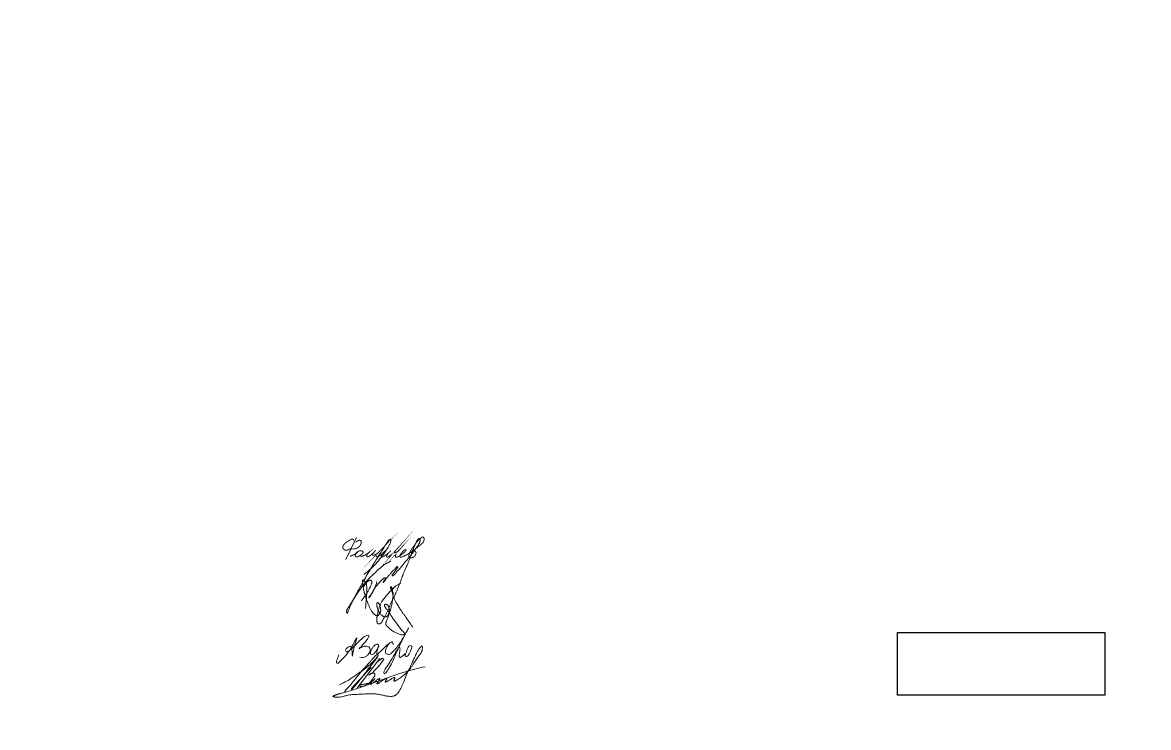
# Model space of a CAD drawing. Header units: millimetres. Extents: x 0 to 420, y 0 to 297.
# Drawn here: x 210 to 420, y 0 to 131.5 of the extents above; entities that cross this region are included whole.
import ezdxf

# ---------------------------------------------------------------- set-up
doc = ezdxf.new("R2010")
doc.units = ezdxf.units.MM
for name, pattern in [('K5LT32789', [0]), ('K5LT32790', [0]), ('K5LT32791', [0])]:
    doc.linetypes.add(name, pattern=pattern)
doc.layers.add('Системный слой', color=7, linetype='Continuous')
picture_1 = doc.add_image_def('image1.jpg', size_in_pixel=(394, 119))

# ---------------------------------------------------------------- blocks, each defined once
blk = doc.blocks.new('U0')
at = {"layer": 'Системный слой', "color": 5, "linetype": 'K5LT32789', "lineweight": 18, "true_color": 0x0000ff}
for points in [[(268.98, 13.55), (268.79, 13), (268.59, 12.47), (268.53, 12.13), (268.67, 11.99), (268.87, 11.99), (269.06, 12.18), (269.6, 12.71), (270.93, 14.04), (272.83, 17.78), (271.69, 14.99), (271.49, 12.49), (271.49, 14.79), (271.25, 15.16), (270.7, 15.04), (270.33, 14.67), (270.2, 14.33), (270.32, 14.09), (270.67, 14.09), (271.49, 14.79), (272.61, 15.91), (273.38, 16.69), (274.26, 17.27), (274.64, 17.15), (274.54, 16.83), (274.32, 16.43), (273.58, 15.56), (272.97, 14.84), (272.55, 14.55), (273.37, 15.11), (274.03, 15.23), (274.45, 15.13), (274.74, 14.92), (274.87, 14.57), (274.87, 14.15), (274.62, 13.77), (274.36, 13.51), (273.95, 13.11), (273.51, 13), (272.89, 13.12)], [(276.48, 15.24), (276.27, 15.56), (275.94, 15.56), (275.62, 15.25), (275.27, 14.89), (274.98, 14.41), (274.86, 13.76), (275.06, 13.57), (275.4, 13.65), (275.61, 13.86), (275.86, 14.16), (276.2, 14.68), (276.58, 15.42), (276.2, 14.68), (276.08, 14.08), (276.08, 13.73), (276.16, 13.65), (276.32, 13.7), (277.05, 14.51), (277.84, 15.23), (278.23, 15.59), (278.66, 15.87), (278.86, 15.99), (279.02, 15.99), (279.1, 15.77), (279.1, 15.53), (279.1, 15.27), (279.1, 15.77), (279.02, 15.99), (278.86, 16), (278.23, 15.59), (277.66, 14.45), (277.66, 13.94), (277.89, 13.7), (278.22, 13.62), (278.56, 13.62), (278.83, 13.89), (279.17, 14.23), (280.27, 15.33), (282.92, 20.25), (280.27, 15.33), (279.33, 12.98), (278.61, 11.46), (277.96, 10.44), (277.53, 9.93), (277.4, 10.04), (277.4, 10.48), (277.7, 11.02), (278.26, 11.77), (279.14, 13.23), (280.04, 14.76), (280.24, 14.96), (280.38, 14.94), (280.43, 14.7), (280.35, 14.18), (280.29, 13.77), (280.21, 13.36), (280.29, 13.06), (280.46, 12.97), (280.7, 13.2), (281.14, 13.55), (281.54, 13.95), (281.28, 13.42), (281.4, 13.3), (281.58, 13.23), (281.78, 13.3), (282.03, 13.55), (282.7, 14.94), (282.62, 15.22), (282.37, 15.29), (282.04, 15.22), (281.82, 14.8), (281.67, 14.32), (281.54, 13.91)]]:
    blk.add_open_spline(points, degree=3, dxfattribs=at)
blk = doc.blocks.new('U1')
at = {"layer": 'Системный слой', "color": 5, "linetype": 'K5LT32790', "lineweight": 18, "true_color": 0x0000ff}
blk.add_open_spline([(273.98, 22.19), (274.01, 23.45), (274.33, 24.88), (274.19, 26.39), (274.11, 26.69), (274.03, 26.88), (273.94, 27.05), (273.84, 27.2), (273.75, 27.33), (273.68, 27.42), (273.62, 27.48), (273.59, 27.51), (273.56, 27.52), (273.55, 27.53), (273.53, 27.54), (273.52, 27.54), (273.51, 27.55), (273.5, 27.55), (273.5, 27.55), (273.49, 27.55), (273.48, 27.54), (273.48, 27.54), (273.47, 27.54), (273.47, 27.53), (273.46, 27.52), (273.45, 27.51), (273.45, 27.5), (273.44, 27.49), (273.44, 27.47), (273.43, 27.44), (273.42, 27.41), (273.42, 27.36), (273.41, 27.3), (273.41, 27.2), (273.41, 27.08), (273.42, 26.95), (273.43, 26.8), (273.45, 26.64), (273.49, 26.43), (273.55, 26.15), (273.63, 25.73), (273.75, 25.14), (273.95, 24.39), (274.25, 23.59), (274.53, 22.83), (274.8, 22.2), (275.07, 21.74), (275.33, 21.41), (275.55, 21.18), (275.72, 21.02), (275.84, 20.93), (275.91, 20.89), (275.97, 20.87), (276.02, 20.86), (276.08, 20.85), (276.13, 20.85), (276.19, 20.86), (276.24, 20.87), (276.29, 20.88), (276.33, 20.9), (276.37, 20.92), (276.4, 20.95), (276.44, 20.98), (276.48, 21.02), (276.52, 21.09), (276.59, 21.18), (276.66, 21.3), (276.72, 21.44), (276.77, 21.58), (276.79, 21.71), (276.8, 21.83), (276.8, 21.98), (276.78, 22.16), (276.74, 22.38), (276.68, 22.62), (276.6, 22.84), (276.53, 23), (276.47, 23.1), (276.42, 23.17), (276.38, 23.22), (276.34, 23.26), (276.31, 23.29), (276.28, 23.31), (276.27, 23.32), (276.25, 23.32), (276.24, 23.32), (276.23, 23.33), (276.22, 23.33), (276.22, 23.32), (276.21, 23.32), (276.2, 23.32), (276.2, 23.32), (276.19, 23.31), (276.18, 23.31), (276.17, 23.3), (276.17, 23.29), (276.16, 23.27), (276.14, 23.25), (276.13, 23.22), (276.12, 23.19), (276.1, 23.14), (276.09, 23.08), (276.08, 23.01), (276.08, 22.94), (276.08, 22.85), (276.1, 22.72), (276.13, 22.55), (276.17, 22.32), (276.23, 22.06), (276.32, 21.83), (276.44, 21.61), (276.57, 21.4), (276.73, 21.2), (276.9, 21.02), (277.07, 20.87), (277.21, 20.77), (277.33, 20.71), (277.44, 20.67), (277.54, 20.64), (277.62, 20.63), (277.69, 20.63), (277.75, 20.63), (277.81, 20.65), (277.85, 20.66), (277.89, 20.68), (277.93, 20.7), (277.98, 20.74), (278.02, 20.78), (278.08, 20.84), (278.14, 20.93), (278.21, 21.04), (278.28, 21.17), (278.34, 21.31), (278.38, 21.46), (278.41, 21.63), (278.43, 21.8), (278.42, 21.99), (278.4, 22.18), (278.36, 22.35), (278.31, 22.5), (278.26, 22.61), (278.2, 22.7), (278.15, 22.77), (278.1, 22.82), (278.04, 22.87), (277.98, 22.9), (277.92, 22.94), (277.85, 22.96), (277.8, 22.98), (277.75, 22.98), (277.71, 22.98), (277.68, 22.98), (277.65, 22.97), (277.62, 22.96), (277.6, 22.95), (277.57, 22.94), (277.55, 22.92), (277.54, 22.91), (277.52, 22.9), (277.52, 22.88), (277.51, 22.87), (277.5, 22.86), (277.5, 22.84), (277.5, 22.83), (277.5, 22.81), (277.5, 22.79), (277.5, 22.76), (277.51, 22.73), (277.53, 22.69), (277.55, 22.64), (277.59, 22.56), (277.64, 22.46), (277.7, 22.35), (277.79, 22.21), (277.92, 22.06), (278.1, 21.84), (278.34, 21.5), (278.65, 21.02), (279.02, 20.42), (279.49, 19.78), (279.97, 19.15), (280.37, 18.6), (280.65, 18.19), (280.88, 17.98), (281.03, 17.85), (281.12, 17.75), (281.17, 17.67), (281.21, 17.61), (281.23, 17.56), (281.24, 17.51), (281.25, 17.48), (281.25, 17.45), (281.25, 17.43), (281.24, 17.41), (281.24, 17.4), (281.23, 17.39), (281.22, 17.37), (281.22, 17.36), (281.2, 17.35), (281.19, 17.34), (281.17, 17.32), (281.14, 17.31), (281.11, 17.3), (281.07, 17.28), (281.03, 17.27), (280.98, 17.27), (280.91, 17.26), (280.84, 17.27), (280.74, 17.28), (280.59, 17.31), (280.37, 17.37), (280.05, 17.49), (279.67, 17.66), (279.26, 17.85), (278.94, 18.06), (278.69, 18.27), (278.46, 18.48), (278.21, 18.7), (277.99, 18.89), (277.86, 19.05), (277.8, 19.14), (277.77, 19.21), (277.75, 19.26), (277.74, 19.32), (277.74, 19.37), (277.74, 19.42), (277.74, 19.48), (277.75, 19.53), (277.77, 19.6), (277.8, 19.68), (277.85, 19.79), (277.93, 19.95), (278.02, 20.18), (278.12, 20.49), (278.24, 20.82), (278.37, 21.18), (278.53, 21.62), (278.71, 22.18), (278.86, 22.82), (278.96, 23.41), (279.02, 23.89), (279.08, 24.27), (279.14, 24.57), (279.15, 24.82), (279.13, 25.02), (279.09, 25.2), (279.03, 25.42), (278.98, 25.64), (278.94, 25.84), (278.9, 25.99), (278.87, 26.09), (278.85, 26.16), (278.83, 26.2), (278.81, 26.23), (278.8, 26.24), (278.79, 26.25), (278.78, 26.26), (278.77, 26.26), (278.76, 26.27), (278.75, 26.27), (278.74, 26.27), (278.73, 26.27), (278.72, 26.27), (278.71, 26.27), (278.7, 26.26), (278.69, 26.26), (278.68, 26.25), (278.67, 26.24), (278.66, 26.23), (278.65, 26.22), (278.64, 26.21), (278.64, 26.2), (278.63, 26.18), (278.63, 26.17), (278.62, 26.15), (278.62, 26.13), (278.62, 26.1), (278.63, 26.07), (278.64, 26.02), (278.65, 25.97), (278.68, 25.91), (278.71, 25.82), (278.77, 25.72), (278.82, 25.59), (278.87, 25.44), (278.92, 25.25), (279, 25.02), (279.1, 24.73), (279.2, 24.41), (279.28, 24.11), (279.38, 23.85), (279.5, 23.62), (279.64, 23.39), (279.81, 23.13), (280, 22.81), (280.24, 22.37), (280.56, 21.88), (280.92, 21.36), (281.28, 20.87), (281.91, 19.98), (282.41, 19.24), (282.79, 18.66)], degree=3, knots=[0, 0, 0, 0, 23.088924, 25.905784, 27.368497, 28.578535, 29.721875, 30.813961, 31.805183, 32.534012, 32.992903, 33.225793, 33.377047, 33.48833, 33.574551, 33.643805, 33.701224, 33.750367, 33.79387, 33.833355, 33.872141, 33.912355, 33.95659, 34.00557, 34.061357, 34.126468, 34.204109, 34.298549, 34.415744, 34.564555, 34.759459, 35.028229, 35.412864, 35.997175, 36.728139, 37.568941, 38.433825, 39.401332, 40.578431, 42.235398, 44.569602, 48.269133, 53.187712, 58.58434, 63.764044, 67.778676, 70.998143, 73.369834, 75.349816, 76.796874, 77.581324, 78.028914, 78.378087, 78.696803, 79.013489, 79.343373, 79.678587, 80.006824, 80.317932, 80.606471, 80.866035, 81.11641, 81.383983, 81.718354, 82.16781, 82.839361, 83.733235, 84.705422, 85.582724, 86.324391, 87.057116, 87.890757, 88.945341, 90.321141, 91.965571, 93.426367, 94.484215, 95.101021, 95.580997, 96.013141, 96.361093, 96.626002, 96.782739, 96.889142, 96.971138, 97.03813, 97.095272, 97.145901, 97.188561, 97.228747, 97.268915, 97.315311, 97.366861, 97.425655, 97.494454, 97.577142, 97.679623, 97.811915, 97.985663, 98.226797, 98.532587, 98.897786, 99.296036, 99.737821, 100.261724, 100.964229, 101.99978, 103.525411, 105.150667, 106.72453, 108.093532, 109.590313, 111.195302, 112.777483, 114.126394, 115.159714, 115.93325, 116.599105, 117.196687, 117.716186, 118.147278, 118.512091, 118.830828, 119.112084, 119.376147, 119.650254, 119.966184, 120.348472, 120.832611, 121.462575, 122.257884, 123.166317, 124.121896, 125.077441, 126.058759, 127.110722, 128.27138, 129.455541, 130.54928, 131.472222, 132.224076, 132.842804, 133.343527, 133.786162, 134.209733, 134.641953, 135.076751, 135.490934, 135.840567, 136.1162, 136.329021, 136.516582, 136.697073, 136.87991, 137.063295, 137.235465, 137.38613, 137.514261, 137.623548, 137.718445, 137.797689, 137.875651, 137.957944, 138.055516, 138.163779, 138.288043, 138.436309, 138.622516, 138.862075, 139.203128, 139.704326, 140.381097, 141.218915, 142.127317, 143.259517, 144.821141, 147.317764, 150.75711, 155.19517, 160.069171, 165.224464, 169.471142, 172.421411, 174.092925, 175.138298, 175.966748, 176.479558, 176.900272, 177.244752, 177.52135, 177.72293, 177.873709, 177.996322, 178.101436, 178.195314, 178.281517, 178.366118, 178.454913, 178.554755, 178.670049, 178.807074, 178.975201, 179.187234, 179.439473, 179.719727, 180.029511, 180.383269, 180.823448, 181.407111, 182.246837, 183.563618, 185.512414, 188.365901, 191.16936, 193.636194, 195.215931, 197.147086, 199.269225, 201.224518, 202.392176, 202.935446, 203.335749, 203.665039, 203.98044, 204.30527, 204.630666, 204.95421, 205.28424, 205.683122, 206.145312, 206.866804, 207.837862, 209.464316, 211.387339, 213.648133, 215.828171, 218.361631, 222.046321, 226.400789, 230.237614, 232.987127, 235.143069, 237.145235, 238.600123, 239.59432, 240.714469, 242.086859, 243.579513, 244.83703, 245.773068, 246.379449, 246.80954, 247.077534, 247.227517, 247.33398, 247.41847, 247.489521, 247.552012, 247.609222, 247.663606, 247.717168, 247.768592, 247.820784, 247.876677, 247.942191, 248.018083, 248.10247, 248.189421, 248.269471, 248.347072, 248.425637, 248.512886, 248.605679, 248.706816, 248.820413, 248.952282, 249.111489, 249.313956, 249.574155, 249.89782, 250.303709, 250.841791, 251.528272, 252.381244, 253.359593, 254.475963, 255.872687, 257.851092, 259.938273, 261.963603, 263.469883, 265.046448, 266.586695, 268.366913, 270.599666, 273.407082, 277.373027, 281.234201, 284.882343, 288.313023, 301, 301, 301, 301], dxfattribs=at)
blk = doc.blocks.new('U2')
at = {"layer": 'Системный слой', "color": 5, "linetype": 'K5LT32790', "lineweight": 18, "true_color": 0x0000ff}
for points, knots in [([(273.64, 28.53), (274.58, 29.19), (275.76, 30.3), (277.03, 31.93), (277.81, 32.96), (278.28, 33.83), (278.57, 34.36), (278.67, 34.63), (278.7, 34.78), (278.71, 34.86), (278.71, 34.92), (278.71, 34.95), (278.7, 34.98), (278.69, 35), (278.69, 35.01), (278.68, 35.02), (278.67, 35.04), (278.65, 35.05), (278.64, 35.06), (278.62, 35.07), (278.6, 35.08), (278.58, 35.08), (278.55, 35.09), (278.53, 35.09), (278.51, 35.09), (278.49, 35.09), (278.48, 35.08), (278.46, 35.08), (278.44, 35.07), (278.42, 35.05), (278.4, 35.04), (278.37, 35.01), (278.33, 34.96), (278.26, 34.88), (278.14, 34.74), (277.96, 34.48), (277.69, 34.07), (277.33, 33.45), (276.77, 32.58), (275.9, 31.22), (274.75, 29.32), (273.48, 27.14), (272.43, 25.24), (271.74, 23.92), (271.35, 23.16), (271.14, 22.7), (271, 22.35), (270.88, 22.04), (270.77, 21.77), (270.7, 21.57), (270.65, 21.45), (270.63, 21.39), (270.61, 21.37), (270.61, 21.36), (270.6, 21.35), (270.59, 21.34), (270.58, 21.34), (270.58, 21.33), (270.57, 21.33), (270.57, 21.33), (270.56, 21.33), (270.56, 21.33), (270.55, 21.33), (270.55, 21.33), (270.54, 21.34), (270.54, 21.34), (270.54, 21.34), (270.53, 21.35), (270.52, 21.36), (270.52, 21.37), (270.51, 21.38), (270.5, 21.4), (270.48, 21.43), (270.46, 21.47), (270.45, 21.51), (270.44, 21.57), (270.43, 21.62), (270.43, 21.68), (270.44, 21.74), (270.45, 21.81), (270.47, 21.87), (270.5, 21.94), (270.55, 22.03), (270.64, 22.17), (270.8, 22.43), (271.11, 22.92), (271.68, 23.82), (272.51, 25.1), (273.57, 26.65), (274.82, 28), (276.04, 29.16), (277.02, 30.05), (277.89, 30.64), (278.43, 30.89), (278.68, 31.01)], [0, 0, 0, 0, 8.550609, 12.054989, 15.548009, 18.191121, 19.498995, 20.058209, 20.381615, 20.589671, 20.716665, 20.79368, 20.851701, 20.900722, 20.944653, 20.985245, 21.025642, 21.06834, 21.115939, 21.168338, 21.224707, 21.283052, 21.340576, 21.394663, 21.443781, 21.488289, 21.53119, 21.575808, 21.625508, 21.683081, 21.754287, 21.848548, 21.98875, 22.223415, 22.641351, 23.38396, 24.591455, 26.333193, 28.725175, 32.394143, 38.444137, 45.386804, 51.336644, 54.759282, 56.550214, 57.736198, 58.581068, 59.410817, 60.190375, 60.748602, 61.044545, 61.139793, 61.19713, 61.237089, 61.267135, 61.290713, 61.309862, 61.325937, 61.339917, 61.352551, 61.36445, 61.376142, 61.388111, 61.400062, 61.412022, 61.424542, 61.439066, 61.45699, 61.479741, 61.509795, 61.550475, 61.607942, 61.688058, 61.795635, 61.922219, 62.059168, 62.198495, 62.342871, 62.495112, 62.658157, 62.830855, 63.02153, 63.245709, 63.594568, 64.237865, 65.516344, 67.957442, 72.253573, 76.989753, 81.977365, 86.090995, 89.562811, 91.905588, 94, 94, 94, 94]), ([(276.08, 27.22), (276.01, 26.76), (275.78, 26.18), (275.44, 25.47), (275.21, 25.1), (275.05, 24.79), (274.95, 24.6), (274.89, 24.49), (274.85, 24.42), (274.81, 24.37), (274.78, 24.33), (274.74, 24.29), (274.71, 24.25), (274.68, 24.22), (274.65, 24.2), (274.63, 24.18), (274.63, 24.18), (274.62, 24.17), (274.62, 24.17), (274.61, 24.17), (274.61, 24.17), (274.61, 24.17), (274.6, 24.16), (274.6, 24.17), (274.6, 24.17), (274.6, 24.17), (274.6, 24.17), (274.6, 24.17), (274.6, 24.18), (274.6, 24.18), (274.6, 24.19), (274.61, 24.19), (274.61, 24.2), (274.62, 24.22), (274.62, 24.24), (274.64, 24.26), (274.65, 24.3), (274.66, 24.33), (274.68, 24.38), (274.71, 24.43), (274.74, 24.48), (274.79, 24.54), (274.86, 24.63), (274.95, 24.76), (275.07, 24.94), (275.21, 25.18), (275.35, 25.42), (275.49, 25.67), (275.65, 25.94), (275.85, 26.23), (276.07, 26.49), (276.26, 26.71), (276.46, 26.95), (276.7, 27.22), (276.97, 27.5), (277.18, 27.7), (277.32, 27.8), (277.39, 27.85), (277.44, 27.87), (277.49, 27.89), (277.54, 27.91), (277.58, 27.92), (277.61, 27.92), (277.63, 27.92), (277.65, 27.92), (277.66, 27.91), (277.67, 27.91), (277.68, 27.9), (277.69, 27.9), (277.69, 27.89), (277.7, 27.89), (277.7, 27.88), (277.71, 27.87), (277.71, 27.86), (277.71, 27.85), (277.71, 27.83), (277.72, 27.81), (277.71, 27.77), (277.71, 27.73), (277.7, 27.68), (277.69, 27.61), (277.68, 27.55), (277.66, 27.49), (277.64, 27.44), (277.61, 27.39), (277.57, 27.34), (277.53, 27.28), (277.48, 27.22), (277.44, 27.18), (277.41, 27.14), (277.38, 27.12), (277.35, 27.09), (277.32, 27.07), (277.3, 27.05), (277.28, 27.04), (277.27, 27.03), (277.26, 27.02), (277.26, 27.02), (277.25, 27.02), (277.25, 27.02), (277.25, 27.02), (277.24, 27.02), (277.24, 27.02), (277.24, 27.02), (277.24, 27.02), (277.24, 27.02), (277.24, 27.03), (277.24, 27.03), (277.24, 27.03), (277.24, 27.03), (277.24, 27.04), (277.24, 27.04), (277.24, 27.05), (277.25, 27.06), (277.25, 27.07), (277.26, 27.09), (277.27, 27.11), (277.28, 27.13), (277.3, 27.16), (277.31, 27.18), (277.33, 27.21), (277.35, 27.24), (277.38, 27.29), (277.42, 27.36), (277.46, 27.44), (277.53, 27.51), (277.62, 27.6), (277.74, 27.71), (277.88, 27.83), (278.02, 27.98), (278.15, 28.13), (278.27, 28.28), (278.4, 28.44), (278.54, 28.6), (278.68, 28.78), (278.82, 28.96), (279, 29.15), (279.2, 29.33), (279.39, 29.51), (279.53, 29.66), (279.62, 29.76), (279.69, 29.84), (279.74, 29.9), (279.79, 29.95), (279.83, 29.99), (279.86, 30.01), (279.88, 30.03), (279.89, 30.03), (279.9, 30.04), (279.91, 30.04), (279.92, 30.04), (279.92, 30.04), (279.93, 30.04), (279.93, 30.04), (279.94, 30.04), (279.94, 30.04), (279.94, 30.03), (279.95, 30.03), (279.95, 30.03), (279.95, 30.02), (279.96, 30.01), (279.96, 30.01), (279.97, 29.99), (279.97, 29.98), (279.97, 29.96), (279.98, 29.93), (279.98, 29.91), (279.97, 29.88), (279.97, 29.85), (279.96, 29.83), (279.95, 29.8), (279.93, 29.77), (279.9, 29.72), (279.86, 29.66), (279.79, 29.57), (279.69, 29.45), (279.58, 29.3), (279.47, 29.14), (279.37, 28.97), (279.26, 28.84), (279.17, 28.73), (279.11, 28.64), (279.05, 28.58), (279, 28.53), (278.97, 28.49), (278.95, 28.46), (278.94, 28.44), (278.94, 28.42), (278.93, 28.4), (278.93, 28.39), (278.93, 28.37), (278.94, 28.35), (278.94, 28.33), (278.94, 28.32), (278.95, 28.31), (278.96, 28.3), (278.96, 28.29), (278.97, 28.28), (278.97, 28.28), (278.98, 28.27), (278.99, 28.27), (279, 28.27), (279, 28.27), (279.01, 28.27), (279.03, 28.27), (279.04, 28.27), (279.06, 28.27), (279.08, 28.28), (279.1, 28.29), (279.14, 28.31), (279.18, 28.34), (279.23, 28.37), (279.29, 28.41), (279.35, 28.47), (279.41, 28.53), (279.5, 28.64), (279.61, 28.79), (279.78, 29.01), (280.03, 29.29), (280.34, 29.62), (280.68, 30.01), (281.05, 30.46), (281.41, 30.91), (281.78, 31.33), (282.15, 31.75), (282.53, 32.21), (282.87, 32.71), (283.21, 33.21), (283.55, 33.66), (283.81, 34.05), (284, 34.34), (284.09, 34.54), (284.12, 34.67), (284.14, 34.78), (284.16, 34.86), (284.17, 34.92), (284.17, 34.97), (284.17, 35.01), (284.17, 35.05), (284.16, 35.08), (284.15, 35.11), (284.14, 35.14), (284.13, 35.16), (284.11, 35.18), (284.09, 35.2), (284.08, 35.21), (284.06, 35.22), (284.05, 35.23), (284.03, 35.23), (284.02, 35.24), (284, 35.24), (283.98, 35.24), (283.96, 35.23), (283.94, 35.23), (283.92, 35.22), (283.89, 35.21), (283.85, 35.19), (283.82, 35.16), (283.78, 35.13), (283.74, 35.09), (283.7, 35.04), (283.66, 34.99), (283.61, 34.91), (283.56, 34.8), (283.46, 34.64), (283.34, 34.41), (283.21, 34.1), (283.07, 33.74), (282.93, 33.37), (282.77, 32.98), (282.59, 32.56), (282.41, 32.09), (282.24, 31.6), (282.06, 31.09), (281.84, 30.53), (281.57, 29.93), (281.29, 29.36), (281.09, 28.85), (280.96, 28.5), (280.89, 28.29), (280.85, 28.17), (280.79, 28), (280.68, 27.71), (280.52, 27.29), (280.3, 26.76), (280.05, 26.14), (279.78, 25.42), (279.41, 24.59), (278.94, 23.65), (278.47, 22.62), (278.02, 21.58), (277.61, 20.69), (277.22, 20.1), (277.03, 19.72), (276.91, 19.55), (276.84, 19.47), (276.78, 19.43), (276.72, 19.39), (276.67, 19.36), (276.6, 19.34), (276.54, 19.32), (276.47, 19.31), (276.41, 19.31), (276.36, 19.31), (276.33, 19.32), (276.3, 19.33), (276.28, 19.34), (276.26, 19.35), (276.25, 19.36), (276.23, 19.37), (276.22, 19.39), (276.21, 19.41), (276.19, 19.44), (276.18, 19.47), (276.16, 19.52), (276.14, 19.6), (276.12, 19.71), (276.08, 19.84), (276.06, 19.99), (276.05, 20.13), (276.06, 20.28), (276.09, 20.45), (276.13, 20.68), (276.18, 20.97), (276.24, 21.36), (276.34, 21.79), (276.48, 22.19), (276.59, 22.52), (276.68, 22.78), (276.77, 23.02), (276.89, 23.27), (277.06, 23.56), (277.34, 23.93), (277.72, 24.44), (278.25, 25.03), (278.8, 25.63), (279.3, 26.13), (279.69, 26.45), (279.98, 26.62), (280.25, 26.73), (280.44, 26.79), (280.55, 26.83)], [0, 0, 0, 0, 9.050129, 12.27524, 15.459, 17.73484, 19.057413, 19.710841, 20.186256, 20.578255, 20.920156, 21.263228, 21.624829, 21.943402, 22.174143, 22.29629, 22.36276, 22.406894, 22.439057, 22.464194, 22.484922, 22.502166, 22.516262, 22.528133, 22.539447, 22.552242, 22.56817, 22.588053, 22.611987, 22.639741, 22.672744, 22.715192, 22.776687, 22.87041, 23.023044, 23.2152, 23.446308, 23.698853, 24.014406, 24.364067, 24.793807, 25.28352, 25.941626, 26.877925, 28.429965, 30.348657, 32.240773, 33.898399, 35.948367, 38.485583, 40.825304, 42.59187, 44.267244, 46.970047, 49.74801, 51.863744, 52.701471, 53.104911, 53.483029, 53.862972, 54.210178, 54.473163, 54.650607, 54.780151, 54.882015, 54.96597, 55.037892, 55.101774, 55.160577, 55.215489, 55.269733, 55.3265, 55.390437, 55.464507, 55.552848, 55.661752, 55.802045, 55.996896, 56.278982, 56.657771, 57.087852, 57.530059, 57.926999, 58.28654, 58.645161, 59.086887, 59.580412, 60.070145, 60.456808, 60.770321, 61.020502, 61.287434, 61.539711, 61.751465, 61.877288, 61.951174, 62.001019, 62.037083, 62.064047, 62.085222, 62.102691, 62.117816, 62.131035, 62.143011, 62.154708, 62.167188, 62.181333, 62.197688, 62.21651, 62.238222, 62.264236, 62.296726, 62.338711, 62.394112, 62.469848, 62.581386, 62.750144, 62.953234, 63.151975, 63.325302, 63.501424, 63.750698, 64.126703, 64.655732, 65.239268, 65.888652, 66.649933, 67.724768, 68.970934, 70.450533, 71.673771, 72.965674, 74.199734, 75.716608, 77.191491, 78.669398, 80.263602, 82.259995, 84.0227, 85.431088, 86.180031, 86.82002, 87.357354, 87.830339, 88.196682, 88.427814, 88.563885, 88.657509, 88.728451, 88.784957, 88.831759, 88.871976, 88.907862, 88.941164, 88.973333, 89.002363, 89.031139, 89.061129, 89.097204, 89.139544, 89.190239, 89.252182, 89.329582, 89.428874, 89.559889, 89.727893, 89.910432, 90.08993, 90.259821, 90.437176, 90.634512, 90.867411, 91.167757, 91.627014, 92.382088, 93.419966, 94.672454, 96.030915, 97.344377, 98.512333, 99.382533, 100.080146, 100.642761, 101.098523, 101.416568, 101.614452, 101.761411, 101.888131, 102.002041, 102.112642, 102.228685, 102.353162, 102.475542, 102.582798, 102.67162, 102.744553, 102.805473, 102.857643, 102.905538, 102.953137, 103.003348, 103.057077, 103.11538, 103.180499, 103.255316, 103.343787, 103.451799, 103.589159, 103.775473, 104.036879, 104.381072, 104.782032, 105.231565, 105.731185, 106.331113, 107.131661, 108.329516, 110.150194, 112.636877, 115.501671, 119.160964, 122.898631, 126.952961, 130.409086, 134.037174, 137.994275, 142.035946, 146.041027, 149.822245, 153.085433, 155.385996, 156.523495, 157.344961, 158.084473, 158.656408, 159.032405, 159.319553, 159.62593, 159.882585, 160.081757, 160.265654, 160.447561, 160.63144, 160.806021, 160.962993, 161.100471, 161.220792, 161.327559, 161.424857, 161.521276, 161.623153, 161.736504, 161.863212, 162.008568, 162.179889, 162.387514, 162.643846, 162.945007, 163.264358, 163.6135, 164.014772, 164.533206, 165.020618, 165.794064, 166.857794, 168.64401, 171.006738, 173.517367, 176.204619, 178.789913, 181.800729, 185.264053, 188.598832, 192.086757, 196.039981, 200.351441, 204.98312, 208.606796, 211.174086, 212.324149, 212.840152, 213.814159, 215.76165, 218.911517, 222.760316, 227.121283, 231.883071, 238.054257, 244.879079, 252.670992, 260.372327, 267.206768, 271.910472, 274.294825, 275.442431, 276.007431, 276.456493, 276.872537, 277.298483, 277.734538, 278.182349, 278.627236, 279.027811, 279.347916, 279.582846, 279.760539, 279.906542, 280.032941, 280.152577, 280.276179, 280.413989, 280.572354, 280.762102, 281.004984, 281.334701, 281.830666, 282.557033, 283.530703, 284.521091, 285.429966, 286.323075, 287.47734, 288.942216, 290.783007, 293.428229, 296.57457, 299.586331, 301.717918, 303.359613, 305.016414, 306.799751, 308.827327, 311.560281, 315.955926, 321.284596, 327.290578, 331.929165, 335.294372, 337.07654, 338.608554, 341, 341, 341, 341]), ([(273.62, 26.28), (273.81, 26.57), (274.03, 26.94), (274.39, 27.26), (274.52, 27.35), (274.62, 27.41), (274.7, 27.44), (274.77, 27.46), (274.81, 27.47), (274.85, 27.47), (274.89, 27.46), (274.92, 27.46), (274.95, 27.45), (274.98, 27.43), (275.01, 27.42), (275.04, 27.4), (275.06, 27.37), (275.08, 27.35), (275.1, 27.32), (275.12, 27.29), (275.13, 27.26), (275.14, 27.23), (275.15, 27.19), (275.15, 27.15), (275.15, 27.09), (275.14, 27.02), (275.12, 26.92), (275.09, 26.78), (275.02, 26.6), (274.9, 26.32), (274.71, 25.91), (274.45, 25.41), (274.13, 24.91), (273.82, 24.47), (273.52, 24.05), (273.33, 23.78), (273.22, 23.62)], [0, 0, 0, 0, 6.031327, 7.224988, 8.103691, 8.779791, 9.271523, 9.620615, 9.879085, 10.092232, 10.278511, 10.453749, 10.630111, 10.818394, 11.017829, 11.223201, 11.427374, 11.623322, 11.806227, 11.978077, 12.150954, 12.337468, 12.550087, 12.799771, 13.111892, 13.519386, 14.078895, 14.842107, 15.895849, 17.445078, 19.990893, 23.601088, 27.190299, 30.147219, 32.759048, 36, 36, 36, 36])]:
    blk.add_open_spline(points, degree=3, knots=knots, dxfattribs=at)
blk = doc.blocks.new('U3')
at = {"layer": 'Системный слой', "color": 5, "linetype": 'K5LT32790', "lineweight": 18, "true_color": 0x0000ff}
blk.add_line((276.62, 12.87), (272.35, 7.27), dxfattribs=at)
for points, knots in [([(275.81, 11.81), (276, 12.05), (276.27, 12.36), (276.67, 12.63), (276.86, 12.75), (276.99, 12.83), (277.07, 12.86), (277.12, 12.87), (277.15, 12.87), (277.18, 12.87), (277.21, 12.87), (277.23, 12.86), (277.25, 12.85), (277.27, 12.84), (277.29, 12.83), (277.31, 12.82), (277.33, 12.8), (277.34, 12.79), (277.34, 12.78), (277.35, 12.77), (277.35, 12.76), (277.36, 12.74), (277.36, 12.73), (277.36, 12.71), (277.36, 12.69), (277.35, 12.67), (277.34, 12.65), (277.33, 12.62), (277.31, 12.58), (277.28, 12.54), (277.22, 12.47), (277.15, 12.38), (277.06, 12.26), (276.95, 12.12), (276.83, 11.94), (276.68, 11.72), (276.46, 11.45), (276.2, 11.17), (275.92, 10.9), (275.7, 10.67), (275.52, 10.49), (275.39, 10.35), (275.28, 10.23), (275.19, 10.15), (275.12, 10.09), (275.05, 10.05), (274.98, 10), (274.89, 9.95), (274.8, 9.89), (274.72, 9.85), (274.67, 9.82), (274.63, 9.8), (274.61, 9.79), (274.6, 9.79), (274.58, 9.78), (274.58, 9.78), (274.57, 9.78), (274.57, 9.78), (274.56, 9.77), (274.56, 9.77), (274.56, 9.77), (274.56, 9.77), (274.56, 9.77), (274.56, 9.78), (274.56, 9.78), (274.56, 9.78), (274.56, 9.78), (274.56, 9.78), (274.56, 9.78), (274.57, 9.78), (274.57, 9.79), (274.57, 9.79), (274.58, 9.79), (274.58, 9.8), (274.59, 9.81), (274.61, 9.81), (274.62, 9.83), (274.65, 9.84), (274.69, 9.87), (274.74, 9.9), (274.81, 9.95), (274.9, 10), (274.99, 10.05), (275.09, 10.09), (275.19, 10.12), (275.29, 10.14), (275.37, 10.15), (275.44, 10.15), (275.5, 10.15), (275.55, 10.14), (275.58, 10.13), (275.6, 10.12), (275.62, 10.1), (275.64, 10.09), (275.66, 10.07), (275.67, 10.06), (275.68, 10.03), (275.69, 10.01), (275.71, 9.98), (275.71, 9.94), (275.72, 9.9), (275.72, 9.85), (275.72, 9.81), (275.71, 9.76), (275.7, 9.7), (275.68, 9.64), (275.64, 9.56), (275.58, 9.46), (275.48, 9.32), (275.33, 9.1), (275.15, 8.83), (274.93, 8.54), (274.7, 8.3), (274.49, 8.13), (274.31, 8.01), (274.1, 7.91), (273.87, 7.83), (273.63, 7.74), (273.43, 7.66), (273.29, 7.62), (273.21, 7.62), (273.16, 7.62), (273.11, 7.63), (273.06, 7.64), (273.01, 7.66), (272.97, 7.68), (272.92, 7.7), (272.89, 7.72), (272.87, 7.74), (272.85, 7.75), (272.83, 7.77), (272.81, 7.78), (272.8, 7.8), (272.79, 7.81), (272.79, 7.82), (272.79, 7.83), (272.79, 7.85), (272.8, 7.86), (272.8, 7.87), (272.82, 7.88), (272.83, 7.89), (272.86, 7.9), (272.89, 7.91), (272.93, 7.92), (272.98, 7.94), (273.05, 7.95), (273.14, 7.97), (273.26, 7.99), (273.43, 8.02), (273.67, 8.06), (273.98, 8.13), (274.34, 8.22), (274.68, 8.34), (274.96, 8.48), (275.17, 8.62), (275.32, 8.73), (275.43, 8.83), (275.52, 8.91), (275.57, 8.97), (275.61, 9.01), (275.63, 9.03), (275.65, 9.06), (275.67, 9.07), (275.68, 9.08), (275.68, 9.09), (275.69, 9.1), (275.69, 9.1), (275.69, 9.11), (275.7, 9.11), (275.7, 9.11), (275.7, 9.11), (275.7, 9.11), (275.7, 9.12), (275.7, 9.12), (275.69, 9.11), (275.69, 9.11), (275.69, 9.11), (275.69, 9.11), (275.68, 9.1), (275.67, 9.1), (275.66, 9.09), (275.65, 9.08), (275.63, 9.06), (275.61, 9.04), (275.58, 9.01), (275.55, 8.97), (275.49, 8.92), (275.42, 8.83), (275.31, 8.71), (275.18, 8.56), (275.05, 8.41), (274.95, 8.29), (274.89, 8.21), (274.86, 8.16), (274.84, 8.13), (274.83, 8.11), (274.82, 8.09), (274.82, 8.08), (274.82, 8.07), (274.82, 8.06), (274.82, 8.06), (274.82, 8.05), (274.83, 8.05), (274.84, 8.04), (274.85, 8.05), (274.86, 8.05), (274.88, 8.05), (274.9, 8.06), (274.93, 8.08), (274.97, 8.1), (275.02, 8.12), (275.09, 8.16), (275.18, 8.22), (275.3, 8.3), (275.49, 8.43), (275.74, 8.61), (276.01, 8.79), (276.23, 8.94), (276.39, 9.03), (276.47, 9.08), (276.53, 9.11), (276.57, 9.12), (276.6, 9.13), (276.62, 9.14), (276.64, 9.14), (276.65, 9.14), (276.66, 9.14), (276.66, 9.13), (276.67, 9.12), (276.67, 9.12), (276.67, 9.1), (276.67, 9.09), (276.66, 9.08), (276.65, 9.06), (276.65, 9.04), (276.63, 9.02), (276.61, 8.98), (276.58, 8.94), (276.54, 8.87), (276.48, 8.78), (276.39, 8.66), (276.29, 8.52), (276.21, 8.4), (276.15, 8.32), (276.12, 8.27), (276.11, 8.23), (276.09, 8.21), (276.09, 8.19), (276.08, 8.18), (276.08, 8.17), (276.08, 8.16), (276.08, 8.15), (276.09, 8.14), (276.09, 8.14), (276.1, 8.14), (276.11, 8.14), (276.13, 8.14), (276.15, 8.14), (276.17, 8.15), (276.2, 8.16), (276.24, 8.18), (276.29, 8.21), (276.36, 8.25), (276.45, 8.3), (276.58, 8.38), (276.77, 8.51), (277.02, 8.68), (277.3, 8.87), (277.52, 9.01), (277.67, 9.1), (277.76, 9.15), (277.82, 9.17), (277.86, 9.19), (277.89, 9.2), (277.91, 9.2), (277.93, 9.2), (277.95, 9.2), (277.96, 9.2), (277.96, 9.19), (277.97, 9.18), (277.97, 9.17), (277.97, 9.15), (277.96, 9.14), (277.96, 9.12), (277.95, 9.1), (277.94, 9.08), (277.92, 9.04), (277.9, 9), (277.86, 8.94), (277.81, 8.85), (277.75, 8.75), (277.7, 8.67), (277.67, 8.61), (277.66, 8.58), (277.65, 8.55), (277.64, 8.53), (277.64, 8.52), (277.64, 8.51), (277.64, 8.5), (277.64, 8.49), (277.64, 8.48), (277.65, 8.47), (277.66, 8.47), (277.67, 8.47), (277.69, 8.46), (277.71, 8.47), (277.73, 8.47), (277.77, 8.48), (277.81, 8.5), (277.86, 8.52), (277.93, 8.55), (278.02, 8.6), (278.15, 8.67), (278.35, 8.79), (278.61, 8.94), (278.87, 9.1), (279.08, 9.21), (279.21, 9.27), (279.28, 9.3), (279.33, 9.32), (279.37, 9.33), (279.4, 9.33), (279.42, 9.33), (279.43, 9.33), (279.45, 9.32), (279.46, 9.31), (279.46, 9.3), (279.47, 9.29), (279.47, 9.27), (279.46, 9.26), (279.46, 9.24), (279.46, 9.23), (279.45, 9.2), (279.44, 9.17), (279.42, 9.13), (279.39, 9.08), (279.35, 9), (279.31, 8.91), (279.27, 8.84), (279.25, 8.79), (279.24, 8.75), (279.23, 8.73), (279.23, 8.71), (279.23, 8.7), (279.23, 8.68), (279.23, 8.67), (279.23, 8.66), (279.24, 8.65), (279.25, 8.64), (279.26, 8.63), (279.27, 8.63), (279.28, 8.63), (279.3, 8.63), (279.32, 8.63), (279.35, 8.63), (279.38, 8.64), (279.42, 8.65), (279.47, 8.67), (279.53, 8.7), (279.61, 8.73), (279.72, 8.79), (279.87, 8.88), (280.09, 9.02), (280.38, 9.21), (280.71, 9.44), (281.02, 9.67), (281.3, 9.9), (281.55, 10.13), (281.8, 10.36), (282.04, 10.63), (282.3, 10.95), (282.58, 11.36), (282.9, 11.87), (283.29, 12.44), (283.7, 13.04), (284.08, 13.56), (284.35, 13.93), (284.46, 14.18), (284.51, 14.34), (284.54, 14.49), (284.56, 14.63), (284.57, 14.76), (284.57, 14.89), (284.57, 14.98), (284.56, 15.05), (284.55, 15.09), (284.54, 15.12), (284.53, 15.14), (284.52, 15.16), (284.51, 15.17), (284.5, 15.18), (284.5, 15.19), (284.49, 15.19), (284.48, 15.2), (284.47, 15.2), (284.47, 15.2), (284.46, 15.2), (284.44, 15.2), (284.43, 15.2), (284.42, 15.19), (284.4, 15.18), (284.38, 15.17), (284.36, 15.16), (284.34, 15.13), (284.3, 15.1), (284.26, 15.06), (284.21, 15), (284.13, 14.9), (284.02, 14.75), (283.9, 14.57), (283.76, 14.36), (283.62, 14.12), (283.47, 13.84), (283.29, 13.46), (283.06, 12.91), (282.67, 12.06), (282.08, 10.83), (281.41, 9.35), (280.87, 7.92), (280.38, 6.96), (280.05, 6.45), (279.85, 6.23), (279.72, 6.11), (279.59, 6.03), (279.46, 5.95), (279.3, 5.89), (279.12, 5.84), (278.9, 5.81), (278.64, 5.8), (278.31, 5.81), (277.84, 5.88), (277.25, 6), (276.57, 6.16), (275.86, 6.27), (275.08, 6.3), (274.12, 6.27), (272.97, 6.2), (271.8, 6.17), (270.83, 6.07), (270.14, 5.88), (269.6, 5.74), (269.16, 5.66), (268.79, 5.65), (268.5, 5.65), (268.27, 5.67), (268.1, 5.7), (268.01, 5.71), (267.96, 5.73), (267.94, 5.73), (267.92, 5.74), (267.91, 5.75), (267.9, 5.75), (267.89, 5.76), (267.89, 5.76), (267.88, 5.77), (267.88, 5.77), (267.88, 5.78), (267.88, 5.78), (267.88, 5.78), (267.88, 5.79), (267.88, 5.79), (267.88, 5.8), (267.88, 5.81), (267.89, 5.81), (267.9, 5.82), (267.9, 5.83), (267.92, 5.84), (267.93, 5.85), (267.95, 5.86), (267.98, 5.88), (268.02, 5.9), (268.08, 5.93), (268.17, 5.97), (268.29, 6.02), (268.45, 6.08), (268.64, 6.15), (268.83, 6.21), (269.04, 6.28), (269.26, 6.34), (269.53, 6.4), (269.94, 6.51), (270.7, 6.72), (272.05, 7.14), (274.37, 7.94), (277.52, 9.09), (281.21, 10.39), (283.79, 11.06), (285.07, 11.34)], [0, 0, 0, 0, 6.158308, 7.924944, 9.397219, 10.421772, 10.878244, 11.151197, 11.36381, 11.548551, 11.718723, 11.877713, 12.036027, 12.196544, 12.358164, 12.506286, 12.632493, 12.736928, 12.819521, 12.898812, 12.980771, 13.07523, 13.173556, 13.279268, 13.396608, 13.531064, 13.690326, 13.886288, 14.140321, 14.494376, 15.023758, 15.795804, 16.773927, 17.9322, 19.328256, 21.031002, 23.191239, 26.01508, 28.508359, 30.764949, 32.158381, 33.57364, 34.542076, 35.296285, 35.858711, 36.382363, 36.930279, 37.613953, 38.340853, 38.974758, 39.36394, 39.584276, 39.729431, 39.831741, 39.905683, 39.959643, 39.999056, 40.02768, 40.048222, 40.062694, 40.072775, 40.079767, 40.084961, 40.089793, 40.09578, 40.104088, 40.115492, 40.13093, 40.149822, 40.171984, 40.197656, 40.229358, 40.269864, 40.322352, 40.391158, 40.483151, 40.610685, 40.79026, 41.065436, 41.512004, 42.088709, 42.770629, 43.467951, 44.184491, 44.869892, 45.483626, 46.046275, 46.524145, 46.915912, 47.196275, 47.40917, 47.586207, 47.738846, 47.877531, 48.013016, 48.157728, 48.31924, 48.502929, 48.715108, 48.96183, 49.243774, 49.540729, 49.8478, 50.172102, 50.537958, 50.965281, 51.494288, 52.20384, 53.298857, 54.917421, 57.240739, 59.738769, 62.02238, 63.698303, 65.037791, 66.331625, 68.02956, 69.84719, 71.368716, 72.206354, 72.649589, 72.981788, 73.276043, 73.570472, 73.929446, 74.299002, 74.63126, 74.848184, 75.010867, 75.161965, 75.335461, 75.49506, 75.620009, 75.719661, 75.802316, 75.875542, 75.946386, 76.021533, 76.107513, 76.21105, 76.339562, 76.501776, 76.708489, 76.973585, 77.315523, 77.75974, 78.342864, 79.120835, 80.18625, 81.706721, 83.852292, 86.465219, 88.951659, 90.978666, 92.487594, 93.76585, 94.760654, 95.480574, 95.959313, 96.294546, 96.536659, 96.714464, 96.846112, 96.943809, 97.01613, 97.069288, 97.107887, 97.1354, 97.154486, 97.167231, 97.175363, 97.180572, 97.184743, 97.189776, 97.197329, 97.209122, 97.228653, 97.258997, 97.303617, 97.365208, 97.448469, 97.559514, 97.706462, 97.900415, 98.157187, 98.500801, 98.971779, 99.653407, 100.680484, 102.16221, 103.578184, 104.648543, 105.155236, 105.478521, 105.704428, 105.867108, 105.985778, 106.07285, 106.137041, 106.188892, 106.233202, 106.275598, 106.31862, 106.370033, 106.436882, 106.52608, 106.645289, 106.803787, 107.01342, 107.289946, 107.655243, 108.141506, 108.800592, 109.730549, 111.109505, 113.317286, 115.629589, 117.547768, 118.521059, 119.084698, 119.470627, 119.745056, 119.943042, 120.086716, 120.191551, 120.26935, 120.330025, 120.382672, 120.435962, 120.498121, 120.565387, 120.641314, 120.728412, 120.840736, 120.985691, 121.174077, 121.421722, 121.753873, 122.217132, 122.901613, 123.981872, 125.172225, 126.200607, 126.79256, 127.136357, 127.367267, 127.532062, 127.652773, 127.742537, 127.810135, 127.865237, 127.915133, 127.96426, 128.015006, 128.071903, 128.142719, 128.234954, 128.356669, 128.517397, 128.729164, 129.007855, 129.375448, 129.864201, 130.525978, 131.458654, 132.841604, 135.051627, 137.371779, 139.298243, 140.282632, 140.852634, 141.243893, 141.523176, 141.725905, 141.87456, 141.985024, 142.069602, 142.138778, 142.20217, 142.268885, 142.347585, 142.446693, 142.552857, 142.668386, 142.796019, 142.962407, 143.184377, 143.493216, 143.947083, 144.660187, 145.445963, 146.126993, 146.522898, 146.755674, 146.914043, 147.029277, 147.105459, 147.165051, 147.224298, 147.295401, 147.367417, 147.434207, 147.504148, 147.585142, 147.684943, 147.81179, 147.975245, 148.18721, 148.463335, 148.825333, 149.305406, 149.95641, 150.882496, 152.258218, 154.475246, 156.620318, 158.321251, 159.038433, 159.502054, 159.828856, 160.066775, 160.243468, 160.37743, 160.482373, 160.569441, 160.648431, 160.728415, 160.81803, 160.908084, 160.998756, 161.091733, 161.206325, 161.353931, 161.549093, 161.818906, 162.212882, 162.829199, 163.508952, 164.099592, 164.445709, 164.650604, 164.788255, 164.903661, 165.007576, 165.109001, 165.194462, 165.26938, 165.338661, 165.406872, 165.478408, 165.557687, 165.64939, 165.758763, 165.891992, 166.05668, 166.262506, 166.522189, 166.853055, 167.279787, 167.839914, 168.596742, 169.679428, 171.288032, 173.772391, 176.439711, 179.127961, 181.338538, 183.565781, 185.724368, 187.964675, 190.532192, 193.913297, 197.664225, 202.240399, 207.365977, 211.891604, 214.950288, 216.260728, 217.307529, 218.226173, 219.136534, 220.048062, 220.900546, 221.546871, 221.9542, 222.219116, 222.412338, 222.560372, 222.677648, 222.773298, 222.853632, 222.923292, 222.978973, 223.025473, 223.071419, 223.126411, 223.191335, 223.263092, 223.344759, 223.440037, 223.553558, 223.691355, 223.86161, 224.075985, 224.352298, 224.720891, 225.244768, 226.022651, 227.234024, 228.694978, 230.400721, 232.151975, 234.169342, 236.596891, 240.264912, 245.911745, 254.96485, 266.835794, 277.658947, 284.885559, 287.882731, 289.514301, 290.547995, 291.464177, 292.424746, 293.549213, 294.775006, 296.163908, 297.809999, 299.883699, 302.703567, 306.933828, 311.679125, 316.501759, 320.996631, 326.836537, 335.266963, 343.465594, 349.957026, 354.09066, 357.579706, 360.721275, 362.932241, 364.823848, 366.400364, 367.448979, 368.024725, 368.279323, 368.440012, 368.5553, 368.642037, 368.709291, 368.762747, 368.806287, 368.842721, 368.874182, 368.900514, 368.926113, 368.952467, 368.982922, 369.016093, 369.053534, 369.097024, 369.148696, 369.211201, 369.287947, 369.383467, 369.504023, 369.658723, 369.861852, 370.138802, 370.52869, 371.119523, 372.038078, 373.203074, 374.521743, 375.833878, 377.215726, 378.767848, 380.290034, 382.688597, 387.074598, 395.697937, 410.437499, 434.93092, 461.366967, 487, 487, 487, 487]), ([(269.06, 7.96), (269.81, 8.28), (270.83, 8.8), (271.97, 9.62), (272.62, 10.09), (273.24, 10.49), (273.91, 10.95), (274.61, 11.54), (275.29, 12.17), (275.79, 12.71), (276.08, 13.07), (276.2, 13.27), (276.26, 13.37), (276.29, 13.43), (276.3, 13.47), (276.3, 13.49), (276.3, 13.51), (276.3, 13.52), (276.3, 13.53), (276.29, 13.55), (276.29, 13.56), (276.28, 13.57), (276.28, 13.58), (276.27, 13.59), (276.26, 13.6), (276.24, 13.6), (276.23, 13.61), (276.22, 13.62), (276.21, 13.62), (276.19, 13.62), (276.18, 13.63), (276.17, 13.63), (276.15, 13.62), (276.13, 13.62), (276.11, 13.61), (276.09, 13.6), (276.06, 13.58), (276.01, 13.55), (275.95, 13.51), (275.87, 13.44), (275.76, 13.33), (275.62, 13.17), (275.44, 12.96), (275.2, 12.66), (274.85, 12.26), (274.36, 11.75), (273.75, 11.07), (273.03, 10.23), (272.23, 9.27), (271.52, 8.35), (270.9, 7.63), (270.43, 7.14), (270.18, 6.85), (270.08, 6.73)], [0, 0, 0, 0, 6.997069, 9.684036, 11.958352, 13.801956, 16.01059, 18.791875, 21.670898, 23.899271, 25.047829, 25.598015, 25.892727, 26.052221, 26.139763, 26.200238, 26.24818, 26.289354, 26.326598, 26.358724, 26.389054, 26.419587, 26.454991, 26.494445, 26.537325, 26.581963, 26.625959, 26.666366, 26.702295, 26.736616, 26.772293, 26.811665, 26.854853, 26.903993, 26.962474, 27.036776, 27.136139, 27.279193, 27.487047, 27.788774, 28.205883, 28.811868, 29.540442, 30.580231, 32.089095, 34.083011, 36.578424, 39.886091, 43.512937, 47.235171, 49.742529, 51.659752, 53, 53, 53, 53]), ([(275.02, 11.18), (274.5, 10.74), (273.82, 9.97), (272.96, 9.04), (272.43, 8.46), (272.04, 8.01), (271.74, 7.7), (271.55, 7.5), (271.44, 7.37), (271.38, 7.28), (271.35, 7.21), (271.33, 7.18), (271.33, 7.16), (271.33, 7.14), (271.33, 7.13), (271.33, 7.12), (271.33, 7.11), (271.34, 7.1), (271.34, 7.09), (271.35, 7.08), (271.36, 7.07), (271.37, 7.06), (271.38, 7.05), (271.39, 7.04), (271.39, 7.04), (271.4, 7.04), (271.41, 7.04), (271.41, 7.03), (271.42, 7.03), (271.43, 7.04), (271.44, 7.04), (271.44, 7.04), (271.45, 7.05), (271.46, 7.05), (271.47, 7.06), (271.49, 7.07), (271.5, 7.09), (271.52, 7.12), (271.54, 7.15), (271.57, 7.21), (271.61, 7.27), (271.65, 7.34), (271.7, 7.4), (271.75, 7.47), (271.82, 7.55), (271.93, 7.65), (272.07, 7.81), (272.26, 8.04), (272.5, 8.35), (272.85, 8.79), (273.38, 9.44), (274.49, 10.91), (275.45, 12.16), (276.2, 13.07)], [0, 0, 0, 0, 8.178432, 12.15831, 15.070494, 17.531291, 19.273091, 20.178709, 20.817045, 21.283464, 21.53398, 21.648694, 21.722599, 21.78122, 21.832226, 21.879091, 21.922147, 21.96438, 22.009673, 22.061502, 22.117512, 22.171651, 22.219212, 22.258261, 22.286197, 22.310683, 22.335173, 22.364818, 22.395245, 22.426071, 22.458431, 22.49359, 22.533039, 22.578657, 22.632971, 22.699648, 22.784579, 22.898948, 23.06169, 23.316251, 23.620656, 23.948896, 24.25354, 24.580173, 24.971844, 25.549963, 26.340789, 27.51106, 29.012071, 31.099326, 34.219642, 38.953672, 53, 53, 53, 53])]:
    blk.add_open_spline(points, degree=3, knots=knots, dxfattribs=at)
blk = doc.blocks.new('U4')
at = {"layer": 'Системный слой', "color": 7, "linetype": 'K5LT32791', "lineweight": 18}
blk.add_line((270.28, 31.35), (272.27, 35.43), dxfattribs=at)
at = {"layer": 'Системный слой', "color": 7, "linetype": 'K5LT32791', "const_width": 0.18}
for points in [[(273.13, 32.18), (273.07, 32.08), (273.05, 32.05), (273.05, 32.01), (273.07, 31.96), (273.1, 31.93), (273.15, 31.91), (273.22, 31.9), (273.33, 31.93), (273.5, 32), (273.74, 32.11), (274.08, 32.31), (274.41, 32.5), (274.69, 32.71), (274.33, 32.34), (274.24, 32.16), (274.19, 32), (274.19, 31.92), (274.25, 31.85), (274.35, 31.82), (274.48, 31.86), (274.73, 31.98), (275.02, 32.19), (275.27, 32.41), (275.42, 32.56), (275.67, 32.83), (275.84, 33.08), (275.58, 32.7), (275.39, 32.45), (275.32, 32.33), (275.29, 32.26), (275.29, 32.2), (275.31, 32.15), (275.34, 32.12), (275.41, 32.11), (275.51, 32.12), (275.65, 32.19), (276.14, 32.46), (276.43, 32.71), (276.65, 32.92), (276.73, 33), (276.31, 32.55), (276.12, 32.32), (276.04, 32.2), (276.01, 32.1), (275.98, 31.98), (275.99, 31.88), (276.04, 31.83), (276.1, 31.8), (276.16, 31.79), (276.22, 31.81), (276.38, 31.87), (276.57, 32.02), (276.8, 32.19), (277.11, 32.48), (277.52, 32.86), (277.58, 32.9), (277.15, 32.48), (276.98, 32.26), (276.94, 32.15), (276.92, 32.05), (276.91, 31.95), (276.95, 31.86), (277.01, 31.81), (277.11, 31.82), (277.3, 31.89), (277.47, 31.99), (277.75, 32.17), (277.98, 32.32), (278.2, 32.5), (278.69, 33), (278.21, 32.49), (278.01, 32.21), (277.93, 32.04), (277.91, 31.95), (277.91, 31.89), (277.93, 31.82), (277.97, 31.79), (278.03, 31.77), (278.12, 31.78), (278.24, 31.84), (278.51, 32.03), (279.22, 32.6), (279.75, 33.18), (279.4, 32.77), (279.34, 32.69), (279.34, 32.64), (279.35, 32.61), (279.39, 32.59), (279.5, 32.59), (279.7, 32.67), (279.85, 32.74), (280.06, 32.88), (280.22, 33.05), (280.27, 33.11), (279.92, 32.73), (279.74, 32.47), (279.63, 32.29), (279.57, 32.13), (279.55, 32.04), (279.55, 31.88), (279.57, 31.82), (279.64, 31.78), (279.81, 31.77), (280.03, 31.85), (280.21, 31.93), (280.41, 32.06), (280.66, 32.24), (280.89, 32.4), (281.06, 32.52), (281.24, 32.69), (281.4, 32.88), (281.49, 33.01), (281.51, 33.08), (281.5, 33.13), (281.49, 33.18), (281.45, 33.2), (281.4, 33.2), (281.27, 33.14), (281.12, 33.02), (280.83, 32.72), (280.56, 32.37), (280.44, 32.17), (280.41, 32.11), (280.39, 31.98), (280.4, 31.87), (280.43, 31.8), (280.5, 31.78), (280.59, 31.78), (280.77, 31.81), (280.99, 31.9), (281.64, 32.2), (282.18, 32.53), (282.49, 32.73), (283.03, 33.08), (284.06, 33.93), (284.65, 34.43), (284.85, 34.79), (284.91, 35.04), (284.9, 35.27), (284.84, 35.41), (284.79, 35.49), (284.72, 35.51), (284.64, 35.51), (284.48, 35.47), (284.32, 35.35), (283.84, 34.9), (283.46, 34.5), (282.94, 33.79), (282.34, 32.88), (282.12, 32.36), (282.06, 32.06), (282.06, 31.88), (282.15, 31.73), (282.24, 31.68), (282.37, 31.64), (282.55, 31.64), (282.77, 31.71), (283.07, 31.88), (283.2, 32.05), (283.31, 32.24), (283.38, 32.45), (283.4, 32.62), (283.31, 32.78), (283.19, 32.9), (283.08, 32.93), (282.93, 32.93), (282.72, 32.85), (282.55, 32.74), (282.47, 32.62), (282.43, 32.54)], [(271.76, 34.87), (271.76, 35.03), (271.66, 35.11), (271.51, 35.14), (271.28, 35.08), (270.9, 34.86), (270.37, 34.52), (269.99, 34.17), (269.79, 33.89), (269.74, 33.62), (269.78, 33.36), (269.95, 33.18), (270.19, 33.08), (270.45, 33.08), (270.78, 33.15), (271.03, 33.27), (271.2, 33.38)], [(272.09, 34.53), (272.33, 34.68), (272.47, 34.79), (272.67, 34.89), (272.88, 34.93), (273.1, 34.87), (273.16, 34.74), (273.16, 34.52), (273.12, 34.24), (272.98, 33.97), (272.8, 33.73), (272.63, 33.59), (272.4, 33.45), (272.1, 33.36), (271.74, 33.29), (271.52, 33.29), (271.38, 33.32), (271.32, 33.37)], [(271.07, 31.91), (272, 32.32), (272.23, 32.54), (272.46, 32.75), (272.72, 32.9), (272.93, 32.97), (273.19, 32.97), (273.38, 32.91), (273.51, 32.74), (273.51, 32.58), (273.37, 32.37), (273.16, 32.21), (272.9, 32.04), (272.68, 31.93), (272.45, 31.83), (272.22, 31.83), (272.09, 31.91), (272.05, 32.04), (272.05, 32.16), (272.15, 32.36), (272.42, 32.62), (272.53, 32.69)]]:
    blk.add_lwpolyline(points, dxfattribs=at)

msp = doc.modelspace()

# ---------------------------------------------------------------- block references
at = {"layer": 'Системный слой'}
for name in ['U4', 'U2', 'U1', 'U0', 'U3']:
    msp.add_blockref(name, (0, 0), dxfattribs=at)

# ---------------------------------------------------------------- pictures from other files: only their frames are drawn
image = msp.add_image(picture_1, insert=(373.2169, 6.0424), size_in_units=(38.6605, 11.6766), dxfattribs=at)
image.dxf.flags = 15

doc.saveas('drawing.dxf')
